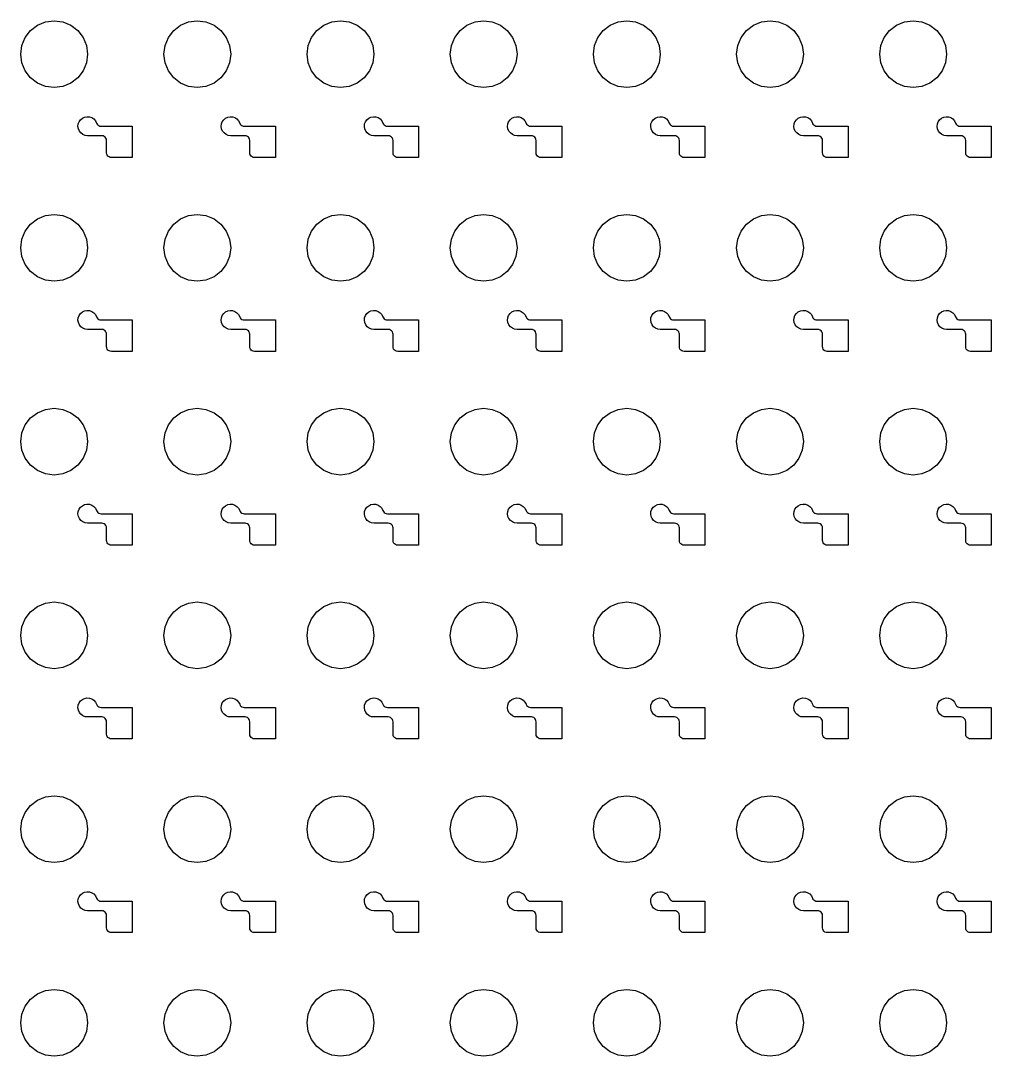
# Model space of a CAD drawing. Extents: x 11 to 212, y 11 to 212.
# Drawn here: x 143.44 to 155.4, y 148.04 to 160.81 of the extents above; entities that cross this region are included whole.
import ezdxf

# ---------------------------------------------------------------- set-up
doc = ezdxf.new("R2010")
doc.units = 0
doc.layers.add('C3', color=7, linetype='continuous')

msp = doc.modelspace()

# ---------------------------------------------------------------- linework, layer by layer
at = {"layer": 'C3'}
for points in [[(144.259, 160.394), (144.245, 160.288), (144.204, 160.188), (144.138, 160.103), (144.053, 160.038), (143.954, 159.996), (143.847, 159.982), (143.74, 159.996), (143.641, 160.038), (143.556, 160.103), (143.49, 160.188), (143.449, 160.288), (143.435, 160.394), (143.449, 160.501), (143.49, 160.6), (143.556, 160.685), (143.641, 160.751), (143.74, 160.792), (143.847, 160.806), (143.954, 160.792), (144.053, 160.751), (144.138, 160.685), (144.204, 160.6), (144.245, 160.501)], [(146.024, 160.394), (146.009, 160.288), (145.968, 160.188), (145.903, 160.103), (145.818, 160.038), (145.718, 159.996), (145.612, 159.982), (145.505, 159.996), (145.406, 160.038), (145.321, 160.103), (145.255, 160.188), (145.214, 160.288), (145.2, 160.394), (145.214, 160.501), (145.255, 160.6), (145.321, 160.685), (145.406, 160.751), (145.505, 160.792), (145.612, 160.806), (145.718, 160.792), (145.818, 160.751), (145.903, 160.685), (145.968, 160.6), (146.009, 160.501)], [(147.788, 160.394), (147.774, 160.288), (147.733, 160.188), (147.668, 160.103), (147.582, 160.038), (147.483, 159.996), (147.376, 159.982), (147.27, 159.996), (147.171, 160.038), (147.085, 160.103), (147.02, 160.188), (146.979, 160.288), (146.965, 160.394), (146.979, 160.501), (147.02, 160.6), (147.085, 160.685), (147.171, 160.751), (147.27, 160.792), (147.376, 160.806), (147.483, 160.792), (147.582, 160.751), (147.668, 160.685), (147.733, 160.6), (147.774, 160.501)], [(149.553, 160.394), (149.539, 160.288), (149.498, 160.188), (149.432, 160.103), (149.347, 160.038), (149.248, 159.996), (149.141, 159.982), (149.035, 159.996), (148.935, 160.038), (148.85, 160.103), (148.785, 160.188), (148.743, 160.288), (148.729, 160.394), (148.743, 160.501), (148.785, 160.6), (148.85, 160.685), (148.935, 160.751), (149.035, 160.792), (149.141, 160.806), (149.248, 160.792), (149.347, 160.751), (149.432, 160.685), (149.498, 160.6), (149.539, 160.501)], [(151.318, 160.394), (151.304, 160.288), (151.262, 160.188), (151.197, 160.103), (151.112, 160.038), (151.012, 159.996), (150.906, 159.982), (150.799, 159.996), (150.7, 160.038), (150.615, 160.103), (150.549, 160.188), (150.508, 160.288), (150.494, 160.394), (150.508, 160.501), (150.549, 160.6), (150.615, 160.685), (150.7, 160.751), (150.799, 160.792), (150.906, 160.806), (151.012, 160.792), (151.112, 160.751), (151.197, 160.685), (151.262, 160.6), (151.304, 160.501)], [(153.082, 160.394), (153.068, 160.288), (153.027, 160.188), (152.962, 160.103), (152.876, 160.038), (152.777, 159.996), (152.671, 159.982), (152.564, 159.996), (152.465, 160.038), (152.379, 160.103), (152.314, 160.188), (152.273, 160.288), (152.259, 160.394), (152.273, 160.501), (152.314, 160.6), (152.379, 160.685), (152.465, 160.751), (152.564, 160.792), (152.671, 160.806), (152.777, 160.792), (152.876, 160.751), (152.962, 160.685), (153.027, 160.6), (153.068, 160.501)], [(154.847, 160.394), (154.833, 160.288), (154.792, 160.188), (154.726, 160.103), (154.641, 160.038), (154.542, 159.996), (154.435, 159.982), (154.329, 159.996), (154.229, 160.038), (154.144, 160.103), (154.079, 160.188), (154.038, 160.288), (154.024, 160.394), (154.038, 160.501), (154.079, 160.6), (154.144, 160.685), (154.229, 160.751), (154.329, 160.792), (154.435, 160.806), (154.542, 160.792), (154.641, 160.751), (154.726, 160.685), (154.792, 160.6), (154.833, 160.501)], [(144.553, 159.118), (144.538, 159.12), (144.524, 159.126), (144.511, 159.135), (144.502, 159.147), (144.496, 159.161), (144.494, 159.176), (144.494, 159.329), (144.492, 159.345), (144.486, 159.359), (144.477, 159.371), (144.465, 159.38), (144.451, 159.386), (144.435, 159.388), (144.259, 159.388), (144.229, 159.392), (144.201, 159.403), (144.177, 159.422), (144.158, 159.445), (144.146, 159.473), (144.141, 159.503), (144.144, 159.533), (144.155, 159.561), (144.172, 159.586), (144.195, 159.605), (144.223, 159.618), (144.252, 159.623), (144.282, 159.621), (144.311, 159.611), (144.336, 159.595), (144.356, 159.572), (144.37, 159.545), (144.376, 159.532), (144.386, 159.521), (144.397, 159.513), (144.411, 159.508), (144.425, 159.506), (144.809, 159.506), (144.809, 159.118)], [(146.318, 159.118), (146.302, 159.12), (146.288, 159.126), (146.276, 159.135), (146.267, 159.147), (146.261, 159.161), (146.259, 159.176), (146.259, 159.329), (146.257, 159.345), (146.251, 159.359), (146.242, 159.371), (146.229, 159.38), (146.215, 159.386), (146.2, 159.388), (146.024, 159.388), (145.994, 159.392), (145.966, 159.403), (145.941, 159.422), (145.923, 159.445), (145.911, 159.473), (145.906, 159.503), (145.909, 159.533), (145.92, 159.561), (145.937, 159.586), (145.96, 159.605), (145.987, 159.618), (146.017, 159.623), (146.047, 159.621), (146.076, 159.611), (146.101, 159.595), (146.121, 159.572), (146.134, 159.545), (146.141, 159.532), (146.15, 159.521), (146.162, 159.513), (146.176, 159.508), (146.19, 159.506), (146.574, 159.506), (146.574, 159.118)], [(148.082, 159.118), (148.067, 159.12), (148.053, 159.126), (148.041, 159.135), (148.031, 159.147), (148.026, 159.161), (148.024, 159.176), (148.024, 159.329), (148.022, 159.345), (148.016, 159.359), (148.006, 159.371), (147.994, 159.38), (147.98, 159.386), (147.965, 159.388), (147.788, 159.388), (147.758, 159.392), (147.73, 159.403), (147.706, 159.422), (147.687, 159.445), (147.675, 159.473), (147.671, 159.503), (147.674, 159.533), (147.684, 159.561), (147.702, 159.586), (147.725, 159.605), (147.752, 159.618), (147.782, 159.623), (147.812, 159.621), (147.84, 159.611), (147.866, 159.595), (147.886, 159.572), (147.899, 159.545), (147.906, 159.532), (147.915, 159.521), (147.927, 159.513), (147.94, 159.508), (147.955, 159.506), (148.339, 159.506), (148.339, 159.118)], [(149.847, 159.118), (149.832, 159.12), (149.818, 159.126), (149.805, 159.135), (149.796, 159.147), (149.79, 159.161), (149.788, 159.176), (149.788, 159.329), (149.786, 159.345), (149.78, 159.359), (149.771, 159.371), (149.759, 159.38), (149.745, 159.386), (149.729, 159.388), (149.553, 159.388), (149.523, 159.392), (149.495, 159.403), (149.471, 159.422), (149.452, 159.445), (149.44, 159.473), (149.435, 159.503), (149.438, 159.533), (149.449, 159.561), (149.466, 159.586), (149.49, 159.605), (149.517, 159.618), (149.546, 159.623), (149.577, 159.621), (149.605, 159.611), (149.63, 159.595), (149.65, 159.572), (149.664, 159.545), (149.67, 159.532), (149.68, 159.521), (149.692, 159.513), (149.705, 159.508), (149.719, 159.506), (150.104, 159.506), (150.104, 159.118)], [(151.612, 159.118), (151.597, 159.12), (151.582, 159.126), (151.57, 159.135), (151.561, 159.147), (151.555, 159.161), (151.553, 159.176), (151.553, 159.329), (151.551, 159.345), (151.545, 159.359), (151.536, 159.371), (151.524, 159.38), (151.509, 159.386), (151.494, 159.388), (151.318, 159.388), (151.288, 159.392), (151.26, 159.403), (151.236, 159.422), (151.217, 159.445), (151.205, 159.473), (151.2, 159.503), (151.203, 159.533), (151.214, 159.561), (151.231, 159.586), (151.254, 159.605), (151.282, 159.618), (151.311, 159.623), (151.341, 159.621), (151.37, 159.611), (151.395, 159.595), (151.415, 159.572), (151.429, 159.545), (151.435, 159.532), (151.444, 159.521), (151.456, 159.513), (151.47, 159.508), (151.484, 159.506), (151.868, 159.506), (151.868, 159.118)], [(153.376, 159.118), (153.361, 159.12), (153.347, 159.126), (153.335, 159.135), (153.326, 159.147), (153.32, 159.161), (153.318, 159.176), (153.318, 159.329), (153.316, 159.345), (153.31, 159.359), (153.3, 159.371), (153.288, 159.38), (153.274, 159.386), (153.259, 159.388), (153.082, 159.388), (153.052, 159.392), (153.024, 159.403), (153, 159.422), (152.982, 159.445), (152.969, 159.473), (152.965, 159.503), (152.968, 159.533), (152.978, 159.561), (152.996, 159.586), (153.019, 159.605), (153.046, 159.618), (153.076, 159.623), (153.106, 159.621), (153.135, 159.611), (153.16, 159.595), (153.18, 159.572), (153.193, 159.545), (153.2, 159.532), (153.209, 159.521), (153.221, 159.513), (153.234, 159.508), (153.249, 159.506), (153.633, 159.506), (153.633, 159.118)], [(155.141, 159.118), (155.126, 159.12), (155.112, 159.126), (155.1, 159.135), (155.09, 159.147), (155.084, 159.161), (155.082, 159.176), (155.082, 159.329), (155.08, 159.345), (155.074, 159.359), (155.065, 159.371), (155.053, 159.38), (155.039, 159.386), (155.024, 159.388), (154.847, 159.388), (154.817, 159.392), (154.789, 159.403), (154.765, 159.422), (154.746, 159.445), (154.734, 159.473), (154.729, 159.503), (154.733, 159.533), (154.743, 159.561), (154.761, 159.586), (154.784, 159.605), (154.811, 159.618), (154.841, 159.623), (154.871, 159.621), (154.899, 159.611), (154.924, 159.595), (154.944, 159.572), (154.958, 159.545), (154.964, 159.532), (154.974, 159.521), (154.986, 159.513), (154.999, 159.508), (155.013, 159.506), (155.398, 159.506), (155.398, 159.118)], [(144.259, 158.006), (144.245, 157.899), (144.204, 157.8), (144.138, 157.715), (144.053, 157.649), (143.954, 157.608), (143.847, 157.594), (143.74, 157.608), (143.641, 157.649), (143.556, 157.715), (143.49, 157.8), (143.449, 157.899), (143.435, 158.006), (143.449, 158.112), (143.49, 158.212), (143.556, 158.297), (143.641, 158.362), (143.74, 158.404), (143.847, 158.418), (143.954, 158.404), (144.053, 158.362), (144.138, 158.297), (144.204, 158.212), (144.245, 158.112)], [(146.024, 158.006), (146.009, 157.899), (145.968, 157.8), (145.903, 157.715), (145.818, 157.649), (145.718, 157.608), (145.612, 157.594), (145.505, 157.608), (145.406, 157.649), (145.321, 157.715), (145.255, 157.8), (145.214, 157.899), (145.2, 158.006), (145.214, 158.112), (145.255, 158.212), (145.321, 158.297), (145.406, 158.362), (145.505, 158.404), (145.612, 158.418), (145.718, 158.404), (145.818, 158.362), (145.903, 158.297), (145.968, 158.212), (146.009, 158.112)], [(147.788, 158.006), (147.774, 157.899), (147.733, 157.8), (147.668, 157.715), (147.582, 157.649), (147.483, 157.608), (147.376, 157.594), (147.27, 157.608), (147.171, 157.649), (147.085, 157.715), (147.02, 157.8), (146.979, 157.899), (146.965, 158.006), (146.979, 158.112), (147.02, 158.212), (147.085, 158.297), (147.171, 158.362), (147.27, 158.404), (147.376, 158.418), (147.483, 158.404), (147.582, 158.362), (147.668, 158.297), (147.733, 158.212), (147.774, 158.112)], [(149.553, 158.006), (149.539, 157.899), (149.498, 157.8), (149.432, 157.715), (149.347, 157.649), (149.248, 157.608), (149.141, 157.594), (149.035, 157.608), (148.935, 157.649), (148.85, 157.715), (148.785, 157.8), (148.743, 157.899), (148.729, 158.006), (148.743, 158.112), (148.785, 158.212), (148.85, 158.297), (148.935, 158.362), (149.035, 158.404), (149.141, 158.418), (149.248, 158.404), (149.347, 158.362), (149.432, 158.297), (149.498, 158.212), (149.539, 158.112)], [(151.318, 158.006), (151.304, 157.899), (151.262, 157.8), (151.197, 157.715), (151.112, 157.649), (151.012, 157.608), (150.906, 157.594), (150.799, 157.608), (150.7, 157.649), (150.615, 157.715), (150.549, 157.8), (150.508, 157.899), (150.494, 158.006), (150.508, 158.112), (150.549, 158.212), (150.615, 158.297), (150.7, 158.362), (150.799, 158.404), (150.906, 158.418), (151.012, 158.404), (151.112, 158.362), (151.197, 158.297), (151.262, 158.212), (151.304, 158.112)], [(153.082, 158.006), (153.068, 157.899), (153.027, 157.8), (152.962, 157.715), (152.876, 157.649), (152.777, 157.608), (152.671, 157.594), (152.564, 157.608), (152.465, 157.649), (152.379, 157.715), (152.314, 157.8), (152.273, 157.899), (152.259, 158.006), (152.273, 158.112), (152.314, 158.212), (152.379, 158.297), (152.465, 158.362), (152.564, 158.404), (152.671, 158.418), (152.777, 158.404), (152.876, 158.362), (152.962, 158.297), (153.027, 158.212), (153.068, 158.112)], [(154.847, 158.006), (154.833, 157.899), (154.792, 157.8), (154.726, 157.715), (154.641, 157.649), (154.542, 157.608), (154.435, 157.594), (154.329, 157.608), (154.229, 157.649), (154.144, 157.715), (154.079, 157.8), (154.038, 157.899), (154.024, 158.006), (154.038, 158.112), (154.079, 158.212), (154.144, 158.297), (154.229, 158.362), (154.329, 158.404), (154.435, 158.418), (154.542, 158.404), (154.641, 158.362), (154.726, 158.297), (154.792, 158.212), (154.833, 158.112)], [(144.553, 156.729), (144.538, 156.731), (144.524, 156.737), (144.511, 156.747), (144.502, 156.759), (144.496, 156.773), (144.494, 156.788), (144.494, 156.941), (144.492, 156.956), (144.486, 156.971), (144.477, 156.983), (144.465, 156.992), (144.451, 156.998), (144.435, 157), (144.259, 157), (144.229, 157.004), (144.201, 157.015), (144.177, 157.033), (144.158, 157.057), (144.146, 157.085), (144.141, 157.114), (144.144, 157.144), (144.155, 157.173), (144.172, 157.197), (144.195, 157.217), (144.223, 157.23), (144.252, 157.235), (144.282, 157.233), (144.311, 157.223), (144.336, 157.206), (144.356, 157.184), (144.37, 157.157), (144.376, 157.144), (144.386, 157.133), (144.397, 157.125), (144.411, 157.119), (144.425, 157.118), (144.809, 157.118), (144.809, 156.729)], [(146.318, 156.729), (146.302, 156.731), (146.288, 156.737), (146.276, 156.747), (146.267, 156.759), (146.261, 156.773), (146.259, 156.788), (146.259, 156.941), (146.257, 156.956), (146.251, 156.971), (146.242, 156.983), (146.229, 156.992), (146.215, 156.998), (146.2, 157), (146.024, 157), (145.994, 157.004), (145.966, 157.015), (145.941, 157.033), (145.923, 157.057), (145.911, 157.085), (145.906, 157.114), (145.909, 157.144), (145.92, 157.173), (145.937, 157.197), (145.96, 157.217), (145.987, 157.23), (146.017, 157.235), (146.047, 157.233), (146.076, 157.223), (146.101, 157.206), (146.121, 157.184), (146.134, 157.157), (146.141, 157.144), (146.15, 157.133), (146.162, 157.125), (146.176, 157.119), (146.19, 157.118), (146.574, 157.118), (146.574, 156.729)], [(148.082, 156.729), (148.067, 156.731), (148.053, 156.737), (148.041, 156.747), (148.031, 156.759), (148.026, 156.773), (148.024, 156.788), (148.024, 156.941), (148.022, 156.956), (148.016, 156.971), (148.006, 156.983), (147.994, 156.992), (147.98, 156.998), (147.965, 157), (147.788, 157), (147.758, 157.004), (147.73, 157.015), (147.706, 157.033), (147.687, 157.057), (147.675, 157.085), (147.671, 157.114), (147.674, 157.144), (147.684, 157.173), (147.702, 157.197), (147.725, 157.217), (147.752, 157.23), (147.782, 157.235), (147.812, 157.233), (147.84, 157.223), (147.866, 157.206), (147.886, 157.184), (147.899, 157.157), (147.906, 157.144), (147.915, 157.133), (147.927, 157.125), (147.94, 157.119), (147.955, 157.118), (148.339, 157.118), (148.339, 156.729)], [(149.847, 156.729), (149.832, 156.731), (149.818, 156.737), (149.805, 156.747), (149.796, 156.759), (149.79, 156.773), (149.788, 156.788), (149.788, 156.941), (149.786, 156.956), (149.78, 156.971), (149.771, 156.983), (149.759, 156.992), (149.745, 156.998), (149.729, 157), (149.553, 157), (149.523, 157.004), (149.495, 157.015), (149.471, 157.033), (149.452, 157.057), (149.44, 157.085), (149.435, 157.114), (149.438, 157.144), (149.449, 157.173), (149.466, 157.197), (149.49, 157.217), (149.517, 157.23), (149.546, 157.235), (149.577, 157.233), (149.605, 157.223), (149.63, 157.206), (149.65, 157.184), (149.664, 157.157), (149.67, 157.144), (149.68, 157.133), (149.692, 157.125), (149.705, 157.119), (149.719, 157.118), (150.104, 157.118), (150.104, 156.729)], [(151.612, 156.729), (151.597, 156.731), (151.582, 156.737), (151.57, 156.747), (151.561, 156.759), (151.555, 156.773), (151.553, 156.788), (151.553, 156.941), (151.551, 156.956), (151.545, 156.971), (151.536, 156.983), (151.524, 156.992), (151.509, 156.998), (151.494, 157), (151.318, 157), (151.288, 157.004), (151.26, 157.015), (151.236, 157.033), (151.217, 157.057), (151.205, 157.085), (151.2, 157.114), (151.203, 157.144), (151.214, 157.173), (151.231, 157.197), (151.254, 157.217), (151.282, 157.23), (151.311, 157.235), (151.341, 157.233), (151.37, 157.223), (151.395, 157.206), (151.415, 157.184), (151.429, 157.157), (151.435, 157.144), (151.444, 157.133), (151.456, 157.125), (151.47, 157.119), (151.484, 157.118), (151.868, 157.118), (151.868, 156.729)], [(153.376, 156.729), (153.361, 156.731), (153.347, 156.737), (153.335, 156.747), (153.326, 156.759), (153.32, 156.773), (153.318, 156.788), (153.318, 156.941), (153.316, 156.956), (153.31, 156.971), (153.3, 156.983), (153.288, 156.992), (153.274, 156.998), (153.259, 157), (153.082, 157), (153.052, 157.004), (153.024, 157.015), (153, 157.033), (152.982, 157.057), (152.969, 157.085), (152.965, 157.114), (152.968, 157.144), (152.978, 157.173), (152.996, 157.197), (153.019, 157.217), (153.046, 157.23), (153.076, 157.235), (153.106, 157.233), (153.135, 157.223), (153.16, 157.206), (153.18, 157.184), (153.193, 157.157), (153.2, 157.144), (153.209, 157.133), (153.221, 157.125), (153.234, 157.119), (153.249, 157.118), (153.633, 157.118), (153.633, 156.729)], [(155.141, 156.729), (155.126, 156.731), (155.112, 156.737), (155.1, 156.747), (155.09, 156.759), (155.084, 156.773), (155.082, 156.788), (155.082, 156.941), (155.08, 156.956), (155.074, 156.971), (155.065, 156.983), (155.053, 156.992), (155.039, 156.998), (155.024, 157), (154.847, 157), (154.817, 157.004), (154.789, 157.015), (154.765, 157.033), (154.746, 157.057), (154.734, 157.085), (154.729, 157.114), (154.733, 157.144), (154.743, 157.173), (154.761, 157.197), (154.784, 157.217), (154.811, 157.23), (154.841, 157.235), (154.871, 157.233), (154.899, 157.223), (154.924, 157.206), (154.944, 157.184), (154.958, 157.157), (154.964, 157.144), (154.974, 157.133), (154.986, 157.125), (154.999, 157.119), (155.013, 157.118), (155.398, 157.118), (155.398, 156.729)], [(144.259, 155.618), (144.245, 155.511), (144.204, 155.412), (144.138, 155.326), (144.053, 155.261), (143.954, 155.22), (143.847, 155.206), (143.74, 155.22), (143.641, 155.261), (143.556, 155.326), (143.49, 155.412), (143.449, 155.511), (143.435, 155.618), (143.449, 155.724), (143.49, 155.824), (143.556, 155.909), (143.641, 155.974), (143.74, 156.015), (143.847, 156.029), (143.954, 156.015), (144.053, 155.974), (144.138, 155.909), (144.204, 155.824), (144.245, 155.724)], [(146.024, 155.618), (146.009, 155.511), (145.968, 155.412), (145.903, 155.326), (145.818, 155.261), (145.718, 155.22), (145.612, 155.206), (145.505, 155.22), (145.406, 155.261), (145.321, 155.326), (145.255, 155.412), (145.214, 155.511), (145.2, 155.618), (145.214, 155.724), (145.255, 155.824), (145.321, 155.909), (145.406, 155.974), (145.505, 156.015), (145.612, 156.029), (145.718, 156.015), (145.818, 155.974), (145.903, 155.909), (145.968, 155.824), (146.009, 155.724)], [(147.788, 155.618), (147.774, 155.511), (147.733, 155.412), (147.668, 155.326), (147.582, 155.261), (147.483, 155.22), (147.376, 155.206), (147.27, 155.22), (147.171, 155.261), (147.085, 155.326), (147.02, 155.412), (146.979, 155.511), (146.965, 155.618), (146.979, 155.724), (147.02, 155.824), (147.085, 155.909), (147.171, 155.974), (147.27, 156.015), (147.376, 156.029), (147.483, 156.015), (147.582, 155.974), (147.668, 155.909), (147.733, 155.824), (147.774, 155.724)], [(149.553, 155.618), (149.539, 155.511), (149.498, 155.412), (149.432, 155.326), (149.347, 155.261), (149.248, 155.22), (149.141, 155.206), (149.035, 155.22), (148.935, 155.261), (148.85, 155.326), (148.785, 155.412), (148.743, 155.511), (148.729, 155.618), (148.743, 155.724), (148.785, 155.824), (148.85, 155.909), (148.935, 155.974), (149.035, 156.015), (149.141, 156.029), (149.248, 156.015), (149.347, 155.974), (149.432, 155.909), (149.498, 155.824), (149.539, 155.724)], [(151.318, 155.618), (151.304, 155.511), (151.262, 155.412), (151.197, 155.326), (151.112, 155.261), (151.012, 155.22), (150.906, 155.206), (150.799, 155.22), (150.7, 155.261), (150.615, 155.326), (150.549, 155.412), (150.508, 155.511), (150.494, 155.618), (150.508, 155.724), (150.549, 155.824), (150.615, 155.909), (150.7, 155.974), (150.799, 156.015), (150.906, 156.029), (151.012, 156.015), (151.112, 155.974), (151.197, 155.909), (151.262, 155.824), (151.304, 155.724)], [(153.082, 155.618), (153.068, 155.511), (153.027, 155.412), (152.962, 155.326), (152.876, 155.261), (152.777, 155.22), (152.671, 155.206), (152.564, 155.22), (152.465, 155.261), (152.379, 155.326), (152.314, 155.412), (152.273, 155.511), (152.259, 155.618), (152.273, 155.724), (152.314, 155.824), (152.379, 155.909), (152.465, 155.974), (152.564, 156.015), (152.671, 156.029), (152.777, 156.015), (152.876, 155.974), (152.962, 155.909), (153.027, 155.824), (153.068, 155.724)], [(154.847, 155.618), (154.833, 155.511), (154.792, 155.412), (154.726, 155.326), (154.641, 155.261), (154.542, 155.22), (154.435, 155.206), (154.329, 155.22), (154.229, 155.261), (154.144, 155.326), (154.079, 155.412), (154.038, 155.511), (154.024, 155.618), (154.038, 155.724), (154.079, 155.824), (154.144, 155.909), (154.229, 155.974), (154.329, 156.015), (154.435, 156.029), (154.542, 156.015), (154.641, 155.974), (154.726, 155.909), (154.792, 155.824), (154.833, 155.724)], [(144.553, 154.341), (144.538, 154.343), (144.524, 154.349), (144.511, 154.358), (144.502, 154.371), (144.496, 154.385), (144.494, 154.4), (144.494, 154.553), (144.492, 154.568), (144.486, 154.582), (144.477, 154.595), (144.465, 154.604), (144.451, 154.61), (144.435, 154.612), (144.259, 154.612), (144.229, 154.616), (144.201, 154.627), (144.177, 154.645), (144.158, 154.669), (144.146, 154.696), (144.141, 154.726), (144.144, 154.756), (144.155, 154.784), (144.172, 154.809), (144.195, 154.828), (144.223, 154.841), (144.252, 154.847), (144.282, 154.845), (144.311, 154.835), (144.336, 154.818), (144.356, 154.796), (144.37, 154.769), (144.376, 154.756), (144.386, 154.745), (144.397, 154.736), (144.411, 154.731), (144.425, 154.729), (144.809, 154.729), (144.809, 154.341)], [(146.318, 154.341), (146.302, 154.343), (146.288, 154.349), (146.276, 154.358), (146.267, 154.371), (146.261, 154.385), (146.259, 154.4), (146.259, 154.553), (146.257, 154.568), (146.251, 154.582), (146.242, 154.595), (146.229, 154.604), (146.215, 154.61), (146.2, 154.612), (146.024, 154.612), (145.994, 154.616), (145.966, 154.627), (145.941, 154.645), (145.923, 154.669), (145.911, 154.696), (145.906, 154.726), (145.909, 154.756), (145.92, 154.784), (145.937, 154.809), (145.96, 154.828), (145.987, 154.841), (146.017, 154.847), (146.047, 154.845), (146.076, 154.835), (146.101, 154.818), (146.121, 154.796), (146.134, 154.769), (146.141, 154.756), (146.15, 154.745), (146.162, 154.736), (146.176, 154.731), (146.19, 154.729), (146.574, 154.729), (146.574, 154.341)], [(148.082, 154.341), (148.067, 154.343), (148.053, 154.349), (148.041, 154.358), (148.031, 154.371), (148.026, 154.385), (148.024, 154.4), (148.024, 154.553), (148.022, 154.568), (148.016, 154.582), (148.006, 154.595), (147.994, 154.604), (147.98, 154.61), (147.965, 154.612), (147.788, 154.612), (147.758, 154.616), (147.73, 154.627), (147.706, 154.645), (147.687, 154.669), (147.675, 154.696), (147.671, 154.726), (147.674, 154.756), (147.684, 154.784), (147.702, 154.809), (147.725, 154.828), (147.752, 154.841), (147.782, 154.847), (147.812, 154.845), (147.84, 154.835), (147.866, 154.818), (147.886, 154.796), (147.899, 154.769), (147.906, 154.756), (147.915, 154.745), (147.927, 154.736), (147.94, 154.731), (147.955, 154.729), (148.339, 154.729), (148.339, 154.341)], [(149.847, 154.341), (149.832, 154.343), (149.818, 154.349), (149.805, 154.358), (149.796, 154.371), (149.79, 154.385), (149.788, 154.4), (149.788, 154.553), (149.786, 154.568), (149.78, 154.582), (149.771, 154.595), (149.759, 154.604), (149.745, 154.61), (149.729, 154.612), (149.553, 154.612), (149.523, 154.616), (149.495, 154.627), (149.471, 154.645), (149.452, 154.669), (149.44, 154.696), (149.435, 154.726), (149.438, 154.756), (149.449, 154.784), (149.466, 154.809), (149.49, 154.828), (149.517, 154.841), (149.546, 154.847), (149.577, 154.845), (149.605, 154.835), (149.63, 154.818), (149.65, 154.796), (149.664, 154.769), (149.67, 154.756), (149.68, 154.745), (149.692, 154.736), (149.705, 154.731), (149.719, 154.729), (150.104, 154.729), (150.104, 154.341)], [(151.612, 154.341), (151.597, 154.343), (151.582, 154.349), (151.57, 154.358), (151.561, 154.371), (151.555, 154.385), (151.553, 154.4), (151.553, 154.553), (151.551, 154.568), (151.545, 154.582), (151.536, 154.595), (151.524, 154.604), (151.509, 154.61), (151.494, 154.612), (151.318, 154.612), (151.288, 154.616), (151.26, 154.627), (151.236, 154.645), (151.217, 154.669), (151.205, 154.696), (151.2, 154.726), (151.203, 154.756), (151.214, 154.784), (151.231, 154.809), (151.254, 154.828), (151.282, 154.841), (151.311, 154.847), (151.341, 154.845), (151.37, 154.835), (151.395, 154.818), (151.415, 154.796), (151.429, 154.769), (151.435, 154.756), (151.444, 154.745), (151.456, 154.736), (151.47, 154.731), (151.484, 154.729), (151.868, 154.729), (151.868, 154.341)], [(153.376, 154.341), (153.361, 154.343), (153.347, 154.349), (153.335, 154.358), (153.326, 154.371), (153.32, 154.385), (153.318, 154.4), (153.318, 154.553), (153.316, 154.568), (153.31, 154.582), (153.3, 154.595), (153.288, 154.604), (153.274, 154.61), (153.259, 154.612), (153.082, 154.612), (153.052, 154.616), (153.024, 154.627), (153, 154.645), (152.982, 154.669), (152.969, 154.696), (152.965, 154.726), (152.968, 154.756), (152.978, 154.784), (152.996, 154.809), (153.019, 154.828), (153.046, 154.841), (153.076, 154.847), (153.106, 154.845), (153.135, 154.835), (153.16, 154.818), (153.18, 154.796), (153.193, 154.769), (153.2, 154.756), (153.209, 154.745), (153.221, 154.736), (153.234, 154.731), (153.249, 154.729), (153.633, 154.729), (153.633, 154.341)], [(155.141, 154.341), (155.126, 154.343), (155.112, 154.349), (155.1, 154.358), (155.09, 154.371), (155.084, 154.385), (155.082, 154.4), (155.082, 154.553), (155.08, 154.568), (155.074, 154.582), (155.065, 154.595), (155.053, 154.604), (155.039, 154.61), (155.024, 154.612), (154.847, 154.612), (154.817, 154.616), (154.789, 154.627), (154.765, 154.645), (154.746, 154.669), (154.734, 154.696), (154.729, 154.726), (154.733, 154.756), (154.743, 154.784), (154.761, 154.809), (154.784, 154.828), (154.811, 154.841), (154.841, 154.847), (154.871, 154.845), (154.899, 154.835), (154.924, 154.818), (154.944, 154.796), (154.958, 154.769), (154.964, 154.756), (154.974, 154.745), (154.986, 154.736), (154.999, 154.731), (155.013, 154.729), (155.398, 154.729), (155.398, 154.341)], [(144.259, 153.229), (144.245, 153.123), (144.204, 153.024), (144.138, 152.938), (144.053, 152.873), (143.954, 152.832), (143.847, 152.818), (143.74, 152.832), (143.641, 152.873), (143.556, 152.938), (143.49, 153.024), (143.449, 153.123), (143.435, 153.229), (143.449, 153.336), (143.49, 153.435), (143.556, 153.521), (143.641, 153.586), (143.74, 153.627), (143.847, 153.641), (143.954, 153.627), (144.053, 153.586), (144.138, 153.521), (144.204, 153.435), (144.245, 153.336)], [(146.024, 153.229), (146.009, 153.123), (145.968, 153.024), (145.903, 152.938), (145.818, 152.873), (145.718, 152.832), (145.612, 152.818), (145.505, 152.832), (145.406, 152.873), (145.321, 152.938), (145.255, 153.024), (145.214, 153.123), (145.2, 153.229), (145.214, 153.336), (145.255, 153.435), (145.321, 153.521), (145.406, 153.586), (145.505, 153.627), (145.612, 153.641), (145.718, 153.627), (145.818, 153.586), (145.903, 153.521), (145.968, 153.435), (146.009, 153.336)], [(147.788, 153.229), (147.774, 153.123), (147.733, 153.024), (147.668, 152.938), (147.582, 152.873), (147.483, 152.832), (147.376, 152.818), (147.27, 152.832), (147.171, 152.873), (147.085, 152.938), (147.02, 153.024), (146.979, 153.123), (146.965, 153.229), (146.979, 153.336), (147.02, 153.435), (147.085, 153.521), (147.171, 153.586), (147.27, 153.627), (147.376, 153.641), (147.483, 153.627), (147.582, 153.586), (147.668, 153.521), (147.733, 153.435), (147.774, 153.336)], [(149.553, 153.229), (149.539, 153.123), (149.498, 153.024), (149.432, 152.938), (149.347, 152.873), (149.248, 152.832), (149.141, 152.818), (149.035, 152.832), (148.935, 152.873), (148.85, 152.938), (148.785, 153.024), (148.743, 153.123), (148.729, 153.229), (148.743, 153.336), (148.785, 153.435), (148.85, 153.521), (148.935, 153.586), (149.035, 153.627), (149.141, 153.641), (149.248, 153.627), (149.347, 153.586), (149.432, 153.521), (149.498, 153.435), (149.539, 153.336)], [(151.318, 153.229), (151.304, 153.123), (151.262, 153.024), (151.197, 152.938), (151.112, 152.873), (151.012, 152.832), (150.906, 152.818), (150.799, 152.832), (150.7, 152.873), (150.615, 152.938), (150.549, 153.024), (150.508, 153.123), (150.494, 153.229), (150.508, 153.336), (150.549, 153.435), (150.615, 153.521), (150.7, 153.586), (150.799, 153.627), (150.906, 153.641), (151.012, 153.627), (151.112, 153.586), (151.197, 153.521), (151.262, 153.435), (151.304, 153.336)], [(153.082, 153.229), (153.068, 153.123), (153.027, 153.024), (152.962, 152.938), (152.876, 152.873), (152.777, 152.832), (152.671, 152.818), (152.564, 152.832), (152.465, 152.873), (152.379, 152.938), (152.314, 153.024), (152.273, 153.123), (152.259, 153.229), (152.273, 153.336), (152.314, 153.435), (152.379, 153.521), (152.465, 153.586), (152.564, 153.627), (152.671, 153.641), (152.777, 153.627), (152.876, 153.586), (152.962, 153.521), (153.027, 153.435), (153.068, 153.336)], [(154.847, 153.229), (154.833, 153.123), (154.792, 153.024), (154.726, 152.938), (154.641, 152.873), (154.542, 152.832), (154.435, 152.818), (154.329, 152.832), (154.229, 152.873), (154.144, 152.938), (154.079, 153.024), (154.038, 153.123), (154.024, 153.229), (154.038, 153.336), (154.079, 153.435), (154.144, 153.521), (154.229, 153.586), (154.329, 153.627), (154.435, 153.641), (154.542, 153.627), (154.641, 153.586), (154.726, 153.521), (154.792, 153.435), (154.833, 153.336)], [(144.553, 151.953), (144.538, 151.955), (144.524, 151.961), (144.511, 151.97), (144.502, 151.982), (144.496, 151.997), (144.494, 152.012), (144.494, 152.165), (144.492, 152.18), (144.486, 152.194), (144.477, 152.206), (144.465, 152.216), (144.451, 152.222), (144.435, 152.224), (144.259, 152.224), (144.229, 152.227), (144.201, 152.239), (144.177, 152.257), (144.158, 152.28), (144.146, 152.308), (144.141, 152.338), (144.144, 152.368), (144.155, 152.396), (144.172, 152.421), (144.195, 152.44), (144.223, 152.453), (144.252, 152.459), (144.282, 152.456), (144.311, 152.447), (144.336, 152.43), (144.356, 152.407), (144.37, 152.38), (144.376, 152.367), (144.386, 152.357), (144.397, 152.348), (144.411, 152.343), (144.425, 152.341), (144.809, 152.341), (144.809, 151.953)], [(146.318, 151.953), (146.302, 151.955), (146.288, 151.961), (146.276, 151.97), (146.267, 151.982), (146.261, 151.997), (146.259, 152.012), (146.259, 152.165), (146.257, 152.18), (146.251, 152.194), (146.242, 152.206), (146.229, 152.216), (146.215, 152.222), (146.2, 152.224), (146.024, 152.224), (145.994, 152.227), (145.966, 152.239), (145.941, 152.257), (145.923, 152.28), (145.911, 152.308), (145.906, 152.338), (145.909, 152.368), (145.92, 152.396), (145.937, 152.421), (145.96, 152.44), (145.987, 152.453), (146.017, 152.459), (146.047, 152.456), (146.076, 152.447), (146.101, 152.43), (146.121, 152.407), (146.134, 152.38), (146.141, 152.367), (146.15, 152.357), (146.162, 152.348), (146.176, 152.343), (146.19, 152.341), (146.574, 152.341), (146.574, 151.953)], [(148.082, 151.953), (148.067, 151.955), (148.053, 151.961), (148.041, 151.97), (148.031, 151.982), (148.026, 151.997), (148.024, 152.012), (148.024, 152.165), (148.022, 152.18), (148.016, 152.194), (148.006, 152.206), (147.994, 152.216), (147.98, 152.222), (147.965, 152.224), (147.788, 152.224), (147.758, 152.227), (147.73, 152.239), (147.706, 152.257), (147.687, 152.28), (147.675, 152.308), (147.671, 152.338), (147.674, 152.368), (147.684, 152.396), (147.702, 152.421), (147.725, 152.44), (147.752, 152.453), (147.782, 152.459), (147.812, 152.456), (147.84, 152.447), (147.866, 152.43), (147.886, 152.407), (147.899, 152.38), (147.906, 152.367), (147.915, 152.357), (147.927, 152.348), (147.94, 152.343), (147.955, 152.341), (148.339, 152.341), (148.339, 151.953)], [(149.847, 151.953), (149.832, 151.955), (149.818, 151.961), (149.805, 151.97), (149.796, 151.982), (149.79, 151.997), (149.788, 152.012), (149.788, 152.165), (149.786, 152.18), (149.78, 152.194), (149.771, 152.206), (149.759, 152.216), (149.745, 152.222), (149.729, 152.224), (149.553, 152.224), (149.523, 152.227), (149.495, 152.239), (149.471, 152.257), (149.452, 152.28), (149.44, 152.308), (149.435, 152.338), (149.438, 152.368), (149.449, 152.396), (149.466, 152.421), (149.49, 152.44), (149.517, 152.453), (149.546, 152.459), (149.577, 152.456), (149.605, 152.447), (149.63, 152.43), (149.65, 152.407), (149.664, 152.38), (149.67, 152.367), (149.68, 152.357), (149.692, 152.348), (149.705, 152.343), (149.719, 152.341), (150.104, 152.341), (150.104, 151.953)], [(151.612, 151.953), (151.597, 151.955), (151.582, 151.961), (151.57, 151.97), (151.561, 151.982), (151.555, 151.997), (151.553, 152.012), (151.553, 152.165), (151.551, 152.18), (151.545, 152.194), (151.536, 152.206), (151.524, 152.216), (151.509, 152.222), (151.494, 152.224), (151.318, 152.224), (151.288, 152.227), (151.26, 152.239), (151.236, 152.257), (151.217, 152.28), (151.205, 152.308), (151.2, 152.338), (151.203, 152.368), (151.214, 152.396), (151.231, 152.421), (151.254, 152.44), (151.282, 152.453), (151.311, 152.459), (151.341, 152.456), (151.37, 152.447), (151.395, 152.43), (151.415, 152.407), (151.429, 152.38), (151.435, 152.367), (151.444, 152.357), (151.456, 152.348), (151.47, 152.343), (151.484, 152.341), (151.868, 152.341), (151.868, 151.953)], [(153.376, 151.953), (153.361, 151.955), (153.347, 151.961), (153.335, 151.97), (153.326, 151.982), (153.32, 151.997), (153.318, 152.012), (153.318, 152.165), (153.316, 152.18), (153.31, 152.194), (153.3, 152.206), (153.288, 152.216), (153.274, 152.222), (153.259, 152.224), (153.082, 152.224), (153.052, 152.227), (153.024, 152.239), (153, 152.257), (152.982, 152.28), (152.969, 152.308), (152.965, 152.338), (152.968, 152.368), (152.978, 152.396), (152.996, 152.421), (153.019, 152.44), (153.046, 152.453), (153.076, 152.459), (153.106, 152.456), (153.135, 152.447), (153.16, 152.43), (153.18, 152.407), (153.193, 152.38), (153.2, 152.367), (153.209, 152.357), (153.221, 152.348), (153.234, 152.343), (153.249, 152.341), (153.633, 152.341), (153.633, 151.953)], [(155.141, 151.953), (155.126, 151.955), (155.112, 151.961), (155.1, 151.97), (155.09, 151.982), (155.084, 151.997), (155.082, 152.012), (155.082, 152.165), (155.08, 152.18), (155.074, 152.194), (155.065, 152.206), (155.053, 152.216), (155.039, 152.222), (155.024, 152.224), (154.847, 152.224), (154.817, 152.227), (154.789, 152.239), (154.765, 152.257), (154.746, 152.28), (154.734, 152.308), (154.729, 152.338), (154.733, 152.368), (154.743, 152.396), (154.761, 152.421), (154.784, 152.44), (154.811, 152.453), (154.841, 152.459), (154.871, 152.456), (154.899, 152.447), (154.924, 152.43), (154.944, 152.407), (154.958, 152.38), (154.964, 152.367), (154.974, 152.357), (154.986, 152.348), (154.999, 152.343), (155.013, 152.341), (155.398, 152.341), (155.398, 151.953)], [(144.259, 150.841), (144.245, 150.735), (144.204, 150.635), (144.138, 150.55), (144.053, 150.485), (143.954, 150.443), (143.847, 150.429), (143.74, 150.443), (143.641, 150.485), (143.556, 150.55), (143.49, 150.635), (143.449, 150.735), (143.435, 150.841), (143.449, 150.948), (143.49, 151.047), (143.556, 151.132), (143.641, 151.198), (143.74, 151.239), (143.847, 151.253), (143.954, 151.239), (144.053, 151.198), (144.138, 151.132), (144.204, 151.047), (144.245, 150.948)], [(146.024, 150.841), (146.009, 150.735), (145.968, 150.635), (145.903, 150.55), (145.818, 150.485), (145.718, 150.443), (145.612, 150.429), (145.505, 150.443), (145.406, 150.485), (145.321, 150.55), (145.255, 150.635), (145.214, 150.735), (145.2, 150.841), (145.214, 150.948), (145.255, 151.047), (145.321, 151.132), (145.406, 151.198), (145.505, 151.239), (145.612, 151.253), (145.718, 151.239), (145.818, 151.198), (145.903, 151.132), (145.968, 151.047), (146.009, 150.948)], [(147.788, 150.841), (147.774, 150.735), (147.733, 150.635), (147.668, 150.55), (147.582, 150.485), (147.483, 150.443), (147.376, 150.429), (147.27, 150.443), (147.171, 150.485), (147.085, 150.55), (147.02, 150.635), (146.979, 150.735), (146.965, 150.841), (146.979, 150.948), (147.02, 151.047), (147.085, 151.132), (147.171, 151.198), (147.27, 151.239), (147.376, 151.253), (147.483, 151.239), (147.582, 151.198), (147.668, 151.132), (147.733, 151.047), (147.774, 150.948)], [(149.553, 150.841), (149.539, 150.735), (149.498, 150.635), (149.432, 150.55), (149.347, 150.485), (149.248, 150.443), (149.141, 150.429), (149.035, 150.443), (148.935, 150.485), (148.85, 150.55), (148.785, 150.635), (148.743, 150.735), (148.729, 150.841), (148.743, 150.948), (148.785, 151.047), (148.85, 151.132), (148.935, 151.198), (149.035, 151.239), (149.141, 151.253), (149.248, 151.239), (149.347, 151.198), (149.432, 151.132), (149.498, 151.047), (149.539, 150.948)], [(151.318, 150.841), (151.304, 150.735), (151.262, 150.635), (151.197, 150.55), (151.112, 150.485), (151.012, 150.443), (150.906, 150.429), (150.799, 150.443), (150.7, 150.485), (150.615, 150.55), (150.549, 150.635), (150.508, 150.735), (150.494, 150.841), (150.508, 150.948), (150.549, 151.047), (150.615, 151.132), (150.7, 151.198), (150.799, 151.239), (150.906, 151.253), (151.012, 151.239), (151.112, 151.198), (151.197, 151.132), (151.262, 151.047), (151.304, 150.948)], [(153.082, 150.841), (153.068, 150.735), (153.027, 150.635), (152.962, 150.55), (152.876, 150.485), (152.777, 150.443), (152.671, 150.429), (152.564, 150.443), (152.465, 150.485), (152.379, 150.55), (152.314, 150.635), (152.273, 150.735), (152.259, 150.841), (152.273, 150.948), (152.314, 151.047), (152.379, 151.132), (152.465, 151.198), (152.564, 151.239), (152.671, 151.253), (152.777, 151.239), (152.876, 151.198), (152.962, 151.132), (153.027, 151.047), (153.068, 150.948)], [(154.847, 150.841), (154.833, 150.735), (154.792, 150.635), (154.726, 150.55), (154.641, 150.485), (154.542, 150.443), (154.435, 150.429), (154.329, 150.443), (154.229, 150.485), (154.144, 150.55), (154.079, 150.635), (154.038, 150.735), (154.024, 150.841), (154.038, 150.948), (154.079, 151.047), (154.144, 151.132), (154.229, 151.198), (154.329, 151.239), (154.435, 151.253), (154.542, 151.239), (154.641, 151.198), (154.726, 151.132), (154.792, 151.047), (154.833, 150.948)], [(144.553, 149.565), (144.538, 149.567), (144.524, 149.573), (144.511, 149.582), (144.502, 149.594), (144.496, 149.608), (144.494, 149.624), (144.494, 149.776), (144.492, 149.792), (144.486, 149.806), (144.477, 149.818), (144.465, 149.827), (144.451, 149.833), (144.435, 149.835), (144.259, 149.835), (144.229, 149.839), (144.201, 149.851), (144.177, 149.869), (144.158, 149.892), (144.146, 149.92), (144.141, 149.95), (144.144, 149.98), (144.155, 150.008), (144.172, 150.033), (144.195, 150.052), (144.223, 150.065), (144.252, 150.07), (144.282, 150.068), (144.311, 150.058), (144.336, 150.042), (144.356, 150.019), (144.37, 149.992), (144.376, 149.979), (144.386, 149.968), (144.397, 149.96), (144.411, 149.955), (144.425, 149.953), (144.809, 149.953), (144.809, 149.565)], [(146.318, 149.565), (146.302, 149.567), (146.288, 149.573), (146.276, 149.582), (146.267, 149.594), (146.261, 149.608), (146.259, 149.624), (146.259, 149.776), (146.257, 149.792), (146.251, 149.806), (146.242, 149.818), (146.229, 149.827), (146.215, 149.833), (146.2, 149.835), (146.024, 149.835), (145.994, 149.839), (145.966, 149.851), (145.941, 149.869), (145.923, 149.892), (145.911, 149.92), (145.906, 149.95), (145.909, 149.98), (145.92, 150.008), (145.937, 150.033), (145.96, 150.052), (145.987, 150.065), (146.017, 150.07), (146.047, 150.068), (146.076, 150.058), (146.101, 150.042), (146.121, 150.019), (146.134, 149.992), (146.141, 149.979), (146.15, 149.968), (146.162, 149.96), (146.176, 149.955), (146.19, 149.953), (146.574, 149.953), (146.574, 149.565)], [(148.082, 149.565), (148.067, 149.567), (148.053, 149.573), (148.041, 149.582), (148.031, 149.594), (148.026, 149.608), (148.024, 149.624), (148.024, 149.776), (148.022, 149.792), (148.016, 149.806), (148.006, 149.818), (147.994, 149.827), (147.98, 149.833), (147.965, 149.835), (147.788, 149.835), (147.758, 149.839), (147.73, 149.851), (147.706, 149.869), (147.687, 149.892), (147.675, 149.92), (147.671, 149.95), (147.674, 149.98), (147.684, 150.008), (147.702, 150.033), (147.725, 150.052), (147.752, 150.065), (147.782, 150.07), (147.812, 150.068), (147.84, 150.058), (147.866, 150.042), (147.886, 150.019), (147.899, 149.992), (147.906, 149.979), (147.915, 149.968), (147.927, 149.96), (147.94, 149.955), (147.955, 149.953), (148.339, 149.953), (148.339, 149.565)], [(149.847, 149.565), (149.832, 149.567), (149.818, 149.573), (149.805, 149.582), (149.796, 149.594), (149.79, 149.608), (149.788, 149.624), (149.788, 149.776), (149.786, 149.792), (149.78, 149.806), (149.771, 149.818), (149.759, 149.827), (149.745, 149.833), (149.729, 149.835), (149.553, 149.835), (149.523, 149.839), (149.495, 149.851), (149.471, 149.869), (149.452, 149.892), (149.44, 149.92), (149.435, 149.95), (149.438, 149.98), (149.449, 150.008), (149.466, 150.033), (149.49, 150.052), (149.517, 150.065), (149.546, 150.07), (149.577, 150.068), (149.605, 150.058), (149.63, 150.042), (149.65, 150.019), (149.664, 149.992), (149.67, 149.979), (149.68, 149.968), (149.692, 149.96), (149.705, 149.955), (149.719, 149.953), (150.104, 149.953), (150.104, 149.565)], [(151.612, 149.565), (151.597, 149.567), (151.582, 149.573), (151.57, 149.582), (151.561, 149.594), (151.555, 149.608), (151.553, 149.624), (151.553, 149.776), (151.551, 149.792), (151.545, 149.806), (151.536, 149.818), (151.524, 149.827), (151.509, 149.833), (151.494, 149.835), (151.318, 149.835), (151.288, 149.839), (151.26, 149.851), (151.236, 149.869), (151.217, 149.892), (151.205, 149.92), (151.2, 149.95), (151.203, 149.98), (151.214, 150.008), (151.231, 150.033), (151.254, 150.052), (151.282, 150.065), (151.311, 150.07), (151.341, 150.068), (151.37, 150.058), (151.395, 150.042), (151.415, 150.019), (151.429, 149.992), (151.435, 149.979), (151.444, 149.968), (151.456, 149.96), (151.47, 149.955), (151.484, 149.953), (151.868, 149.953), (151.868, 149.565)], [(153.376, 149.565), (153.361, 149.567), (153.347, 149.573), (153.335, 149.582), (153.326, 149.594), (153.32, 149.608), (153.318, 149.624), (153.318, 149.776), (153.316, 149.792), (153.31, 149.806), (153.3, 149.818), (153.288, 149.827), (153.274, 149.833), (153.259, 149.835), (153.082, 149.835), (153.052, 149.839), (153.024, 149.851), (153, 149.869), (152.982, 149.892), (152.969, 149.92), (152.965, 149.95), (152.968, 149.98), (152.978, 150.008), (152.996, 150.033), (153.019, 150.052), (153.046, 150.065), (153.076, 150.07), (153.106, 150.068), (153.135, 150.058), (153.16, 150.042), (153.18, 150.019), (153.193, 149.992), (153.2, 149.979), (153.209, 149.968), (153.221, 149.96), (153.234, 149.955), (153.249, 149.953), (153.633, 149.953), (153.633, 149.565)], [(155.141, 149.565), (155.126, 149.567), (155.112, 149.573), (155.1, 149.582), (155.09, 149.594), (155.084, 149.608), (155.082, 149.624), (155.082, 149.776), (155.08, 149.792), (155.074, 149.806), (155.065, 149.818), (155.053, 149.827), (155.039, 149.833), (155.024, 149.835), (154.847, 149.835), (154.817, 149.839), (154.789, 149.851), (154.765, 149.869), (154.746, 149.892), (154.734, 149.92), (154.729, 149.95), (154.733, 149.98), (154.743, 150.008), (154.761, 150.033), (154.784, 150.052), (154.811, 150.065), (154.841, 150.07), (154.871, 150.068), (154.899, 150.058), (154.924, 150.042), (154.944, 150.019), (154.958, 149.992), (154.964, 149.979), (154.974, 149.968), (154.986, 149.96), (154.999, 149.955), (155.013, 149.953), (155.398, 149.953), (155.398, 149.565)], [(144.259, 148.453), (144.245, 148.346), (144.204, 148.247), (144.138, 148.162), (144.053, 148.096), (143.954, 148.055), (143.847, 148.041), (143.74, 148.055), (143.641, 148.096), (143.556, 148.162), (143.49, 148.247), (143.449, 148.346), (143.435, 148.453), (143.449, 148.56), (143.49, 148.659), (143.556, 148.744), (143.641, 148.81), (143.74, 148.851), (143.847, 148.865), (143.954, 148.851), (144.053, 148.81), (144.138, 148.744), (144.204, 148.659), (144.245, 148.56)], [(146.024, 148.453), (146.009, 148.346), (145.968, 148.247), (145.903, 148.162), (145.818, 148.096), (145.718, 148.055), (145.612, 148.041), (145.505, 148.055), (145.406, 148.096), (145.321, 148.162), (145.255, 148.247), (145.214, 148.346), (145.2, 148.453), (145.214, 148.56), (145.255, 148.659), (145.321, 148.744), (145.406, 148.81), (145.505, 148.851), (145.612, 148.865), (145.718, 148.851), (145.818, 148.81), (145.903, 148.744), (145.968, 148.659), (146.009, 148.56)], [(147.788, 148.453), (147.774, 148.346), (147.733, 148.247), (147.668, 148.162), (147.582, 148.096), (147.483, 148.055), (147.376, 148.041), (147.27, 148.055), (147.171, 148.096), (147.085, 148.162), (147.02, 148.247), (146.979, 148.346), (146.965, 148.453), (146.979, 148.56), (147.02, 148.659), (147.085, 148.744), (147.171, 148.81), (147.27, 148.851), (147.376, 148.865), (147.483, 148.851), (147.582, 148.81), (147.668, 148.744), (147.733, 148.659), (147.774, 148.56)], [(149.553, 148.453), (149.539, 148.346), (149.498, 148.247), (149.432, 148.162), (149.347, 148.096), (149.248, 148.055), (149.141, 148.041), (149.035, 148.055), (148.935, 148.096), (148.85, 148.162), (148.785, 148.247), (148.743, 148.346), (148.729, 148.453), (148.743, 148.56), (148.785, 148.659), (148.85, 148.744), (148.935, 148.81), (149.035, 148.851), (149.141, 148.865), (149.248, 148.851), (149.347, 148.81), (149.432, 148.744), (149.498, 148.659), (149.539, 148.56)], [(151.318, 148.453), (151.304, 148.346), (151.262, 148.247), (151.197, 148.162), (151.112, 148.096), (151.012, 148.055), (150.906, 148.041), (150.799, 148.055), (150.7, 148.096), (150.615, 148.162), (150.549, 148.247), (150.508, 148.346), (150.494, 148.453), (150.508, 148.56), (150.549, 148.659), (150.615, 148.744), (150.7, 148.81), (150.799, 148.851), (150.906, 148.865), (151.012, 148.851), (151.112, 148.81), (151.197, 148.744), (151.262, 148.659), (151.304, 148.56)], [(153.082, 148.453), (153.068, 148.346), (153.027, 148.247), (152.962, 148.162), (152.876, 148.096), (152.777, 148.055), (152.671, 148.041), (152.564, 148.055), (152.465, 148.096), (152.379, 148.162), (152.314, 148.247), (152.273, 148.346), (152.259, 148.453), (152.273, 148.56), (152.314, 148.659), (152.379, 148.744), (152.465, 148.81), (152.564, 148.851), (152.671, 148.865), (152.777, 148.851), (152.876, 148.81), (152.962, 148.744), (153.027, 148.659), (153.068, 148.56)], [(154.847, 148.453), (154.833, 148.346), (154.792, 148.247), (154.726, 148.162), (154.641, 148.096), (154.542, 148.055), (154.435, 148.041), (154.329, 148.055), (154.229, 148.096), (154.144, 148.162), (154.079, 148.247), (154.038, 148.346), (154.024, 148.453), (154.038, 148.56), (154.079, 148.659), (154.144, 148.744), (154.229, 148.81), (154.329, 148.851), (154.435, 148.865), (154.542, 148.851), (154.641, 148.81), (154.726, 148.744), (154.792, 148.659), (154.833, 148.56)]]:
    msp.add_lwpolyline(points, close=True, dxfattribs=at)

doc.saveas('drawing.dxf')
